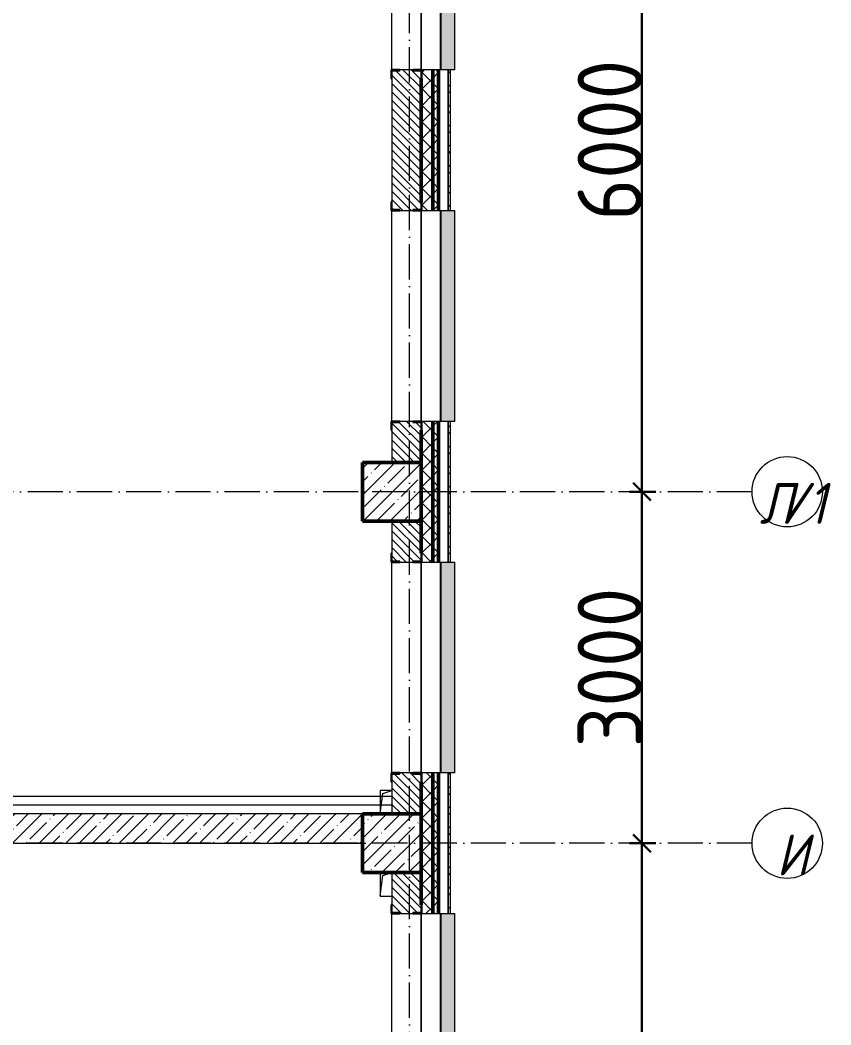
# Model space of a CAD drawing. Header units: millimetres. Extents: x 35697 to 388678, y -91946 to 171347.
# Drawn here: x 381599 to 388518, y -72082 to -63507 of the extents above; entities that cross this region are included whole.
import ezdxf

# ---------------------------------------------------------------- set-up
doc = ezdxf.new("R2010")
doc.units = ezdxf.units.MM
doc.linetypes.add('50_200_ШТРИХ_1Т_ш5_п1_п1_', pattern=[700, 500, -100, 0, -100])
for name, color, linetype, lineweight in [('A-____-____-DIMS', 7, 'Continuous', 9), ('A-DETL-____-OTLN-4', 7, 'Continuous', 18), ('A-GENM-____-MCUT', 7, 'Continuous', 25), ('A-GENM-____-OTLN', 7, 'Continuous', 9), ('A-GENM-____-OTLN-1', 7, 'Continuous', 25), ('A-GLAZ-____-OTLN', 7, 'Continuous', 9), ('A-WALL-____-MCUT-1', 7, 'Continuous', 9), ('A-WALL-____-MCUT-2', 7, 'Continuous', 50), ('A-WALL-____-MCUT-3', 7, 'Continuous', 9), ('A-WALL-____-OTLN', 7, 'Continuous', 9), ('A-WALL-____-PATT-1', 7, 'Continuous', 9), ('A-WALL-FNSH-MCUT-1', 7, 'Continuous', 9), ('S-COLS-____-MCUT', 7, 'Continuous', 50), ('S-COLS-____-OTLN', 7, 'Continuous', 9), ('S-GRID-____-IDEN', 7, 'Continuous', 9), ('S-GRID-____-OTLN-1', 7, '50_200_ШТРИХ_1Т_ш5_п1_п1_', 9), ('стяжа', 7, 'Continuous', 30)]:
    doc.layers.add(name, color=color, linetype=linetype, lineweight=lineweight)
doc.layers.add('A-GLAZ-____-OTLN-1', color=7, linetype='Continuous', lineweight=9, true_color=0xc0c0c0)
doc.styles.add('ISOCPEUR_I', font='isocpeui.ttf', dxfattribs={"width": 0.9, "height": 2.5})
doc.styles.add('ISOCPEUR_I_9', font='isocpeui.ttf', dxfattribs={"width": 0.9, "height": 250})
doc.styles.add('СПДС', font='isocpeur.ttf', dxfattribs={"width": 0.9})
doc.dimstyles.new('ISO-2_5_0_9К_БОЛЬШОЙ_ОСИ', dxfattribs={"dimscale": 304.8, "dimtxt": 248.995294, "dimasz": 0.492126, "dimexe": 0.393701, "dimexo": 0, "dimgap": 0, "dimtad": 1, "dimdec": 0, "dimzin": 0, "dimdsep": 46, "dimtxsty": 'ISOCPEUR_I_9', "dimblk1": 'OBLIQUE', "dimblk2": 'OBLIQUE', "dimsah": 1, "dimcen": 0.09, "dimdle": 0.393701, "dimazin": 0, "dimtfac": 1, "dimtdec": 4, "dimtix": 1, "dimtmove": 0, "dimatfit": 3, "dimfxl": 1, "dimtvp": 1, "dimtolj": 1, "dimtzin": 0, "dimarcsym": 2})
pattern_1 = [(45, (283770.71, -86863.46), (-70.71068, 70.71068), []), (135, (283770.71, -86863.46), (-70.71068, -70.71068), [])]
pattern_2 = [(135, (283770.707, -86863.456), (-35.35534, -35.35534), [])]

# ---------------------------------------------------------------- blocks, each defined once
blk = doc.blocks.new('BSC_Колонна _Прямоугольная - 500х500-V29-АР1_План отверстий 3 этажа в осях 1-64_А-ГГ')
at = {"layer": 'S-COLS-____-OTLN'}
h = blk.add_hatch(dxfattribs=at)
h.set_pattern_fill('FP_66', color=256, style=0, pattern_type=2)
h.set_pattern_definition([(45, (-101000, -16331.04), (-114.04925, 114.04925), []), (45, (-100885.95, -16331.04), (-114.04925, 114.04925), [201.613, -40.323, 3.353, -36.97])])
h.paths.add_polyline_path([(-250, -250), (250, -250), (250, 250), (-250, 250), (-250, -116.4)], flags=0)
at = {"layer": 'S-COLS-____-MCUT'}
for p, q in [((250, 250), (-250, 250)), ((-250, 250), (-250, -250)), ((250, -250), (250, 250)), ((-250, -250), (250, -250))]:
    blk.add_line(p, q, dxfattribs=at)
blk = doc.blocks.new('BSC_Колонна _Прямоугольная - 500х500-V37-АР1_План отверстий 3 этажа в осях 1-64_А-ГГ')
at = {"layer": 'S-COLS-____-OTLN'}
h = blk.add_hatch(dxfattribs=at)
h.set_pattern_fill('FP_74', color=256, style=0, pattern_type=2)
h.set_pattern_definition([(45, (-101000, -19331.04), (-114.04925, 114.04925), []), (45, (-100885.95, -19331.04), (-114.04925, 114.04925), [201.613, -40.323, 3.353, -36.97])])
h.paths.add_polyline_path([(-250, -250), (250, -250), (250, 250), (-250, 250)], flags=0)
at = {"layer": 'S-COLS-____-MCUT'}
for p, q in [((250, 250), (-250, 250)), ((-250, 250), (-250, -250)), ((250, -250), (250, 250)), ((-250, -250), (250, -250))]:
    blk.add_line(p, q, dxfattribs=at)
blk = doc.blocks.new('Фахверк_СКБ_Уголок - 250_2700-27497298-АР1_План отверстий 3 этажа в осях 1-64_А-ГГ')
at = {"layer": 'A-GENM-____-MCUT'}
for p, q in [((200, 181), (125, 181)), ((125, 181), (125, 106)), ((131, 106), (131, 175)), ((131, 175), (200, 175)), ((200, 175), (200, 181)), ((125, 106), (131, 106)), ((131, -6), (125, -6)), ((125, -6), (125, -81)), ((125, -81), (200, -81)), ((131, -75), (131, -6)), ((200, -75), (131, -75)), ((200, -81), (200, -75))]:
    blk.add_line(p, q, dxfattribs=at)
blk = doc.blocks.new('AR_Отверстие прямоугольное _в плите_ - AR_Отверстие прямоугольное _в плите_-V178-АР1_План отверстий 3 этажа в осях 1-64_А-ГГ')
at = {"layer": 'A-GENM-____-OTLN'}
for p, q in [((-50, 100), (-50, -100)), ((-25, 75), (50, 100)), ((-50, -100), (-25, 75)), ((-50, -100), (50, -100))]:
    blk.add_line(p, q, dxfattribs=at)
blk = doc.blocks.new('AR_Отверстие прямоугольное _в плите_ - AR_Отверстие прямоугольное _в плите_-V179-АР1_План отверстий 3 этажа в осях 1-64_А-ГГ')
at = {"layer": 'A-GENM-____-OTLN'}
for p, q in [((50, 100), (-50, 100)), ((-50, 100), (-50, -100)), ((-25, 75), (50, 100)), ((-50, -100), (-25, 75))]:
    blk.add_line(p, q, dxfattribs=at)
blk = doc.blocks.new('Отлив_СКБ - Отлив витража_120_НВФ-31885688-АР1_План отверстий 3 этажа в осях 1-64_А-ГГ')
at = {"layer": 'A-GLAZ-____-OTLN-1'}
for points in [[(4275.3, -2), (4800, -2), (4800, 0), (0, 0), (0, -2), (740.4, -2)], [(4275.3, -120), (4800, -120), (4800, -2), (0, -2), (0, -120), (740.4, -120)]]:
    blk.add_hatch(color=256, dxfattribs=at).paths.add_polyline_path(points, flags=0)
at = {"layer": 'A-GLAZ-____-OTLN'}
for p, q in [((0, 0), (4800, 0)), ((4800, -2), (0, -2)), ((0, -120), (0, -83)), ((4800, -83), (4800, -120)), ((0, -120), (4800, -120))]:
    blk.add_line(p, q, dxfattribs=at)
blk = doc.blocks.new('Отлив_СКБ - Отлив витража_120_НВФ-31885687-АР1_План отверстий 3 этажа в осях 1-64_А-ГГ')
at = {"layer": 'A-GLAZ-____-OTLN-1'}
for points in [[(0, 0), (0, -2), (1800, -2), (1800, 0), (534.2, 0)], [(0, -2), (0, -120), (1800, -120), (1800, -2), (534.2, -2)]]:
    blk.add_hatch(color=256, dxfattribs=at).paths.add_polyline_path(points, flags=0)
at = {"layer": 'A-GLAZ-____-OTLN'}
for p, q in [((0, 0), (1800, 0)), ((1800, -2), (0, -2)), ((0, -120), (0, -83)), ((1800, -83), (1800, -120)), ((0, -120), (1800, -120))]:
    blk.add_line(p, q, dxfattribs=at)
blk = doc.blocks.new('Ось сетки - Круг_Ø6_00__ISO-2_5_0_9K_-25732049-АР1_План отверстий 3 этажа в осях 1-64_А-ГГ')
at = {"layer": 'S-GRID-____-IDEN'}
blk.add_circle((0, 0), 3, dxfattribs=at)
blk = doc.blocks.new('_Oblique')
at = {"color": 0, "linetype": 'ByBlock', "lineweight": -2}
blk.add_line((-0.5, -0.5), (0.5, 0.5), dxfattribs=at)
blk = doc.blocks.new('*D2095')
at = {"layer": 'A-____-____-DIMS', "color": 0, "lineweight": -2, "transparency": 16777216}
for p, q in [((386904.9, -76652.4), (386904.9, -70412.4)), ((386798.9, -70532.4), (387024.9, -70532.4)), ((386798.9, -76532.4), (387024.9, -76532.4))]:
    blk.add_line(p, q, dxfattribs=at)
at = {"layer": 'Defpoints', "color": 0, "transparency": 16777216}
for p in [(386798.9, -70532.4), (386904.9, -70532.4), (386798.9, -76532.4)]:
    blk.add_point(p, dxfattribs=at)
at = {"layer": 'A-____-____-DIMS', "color": 0, "lineweight": -2, "transparency": 16777216, "xscale": 150, "yscale": 150, "zscale": 150}
for p, rotation in [((386904.9, -70532.4), 90), ((386904.9, -76532.4), 270)]:
    blk.add_blockref('_Oblique', p, dxfattribs=dict(at, rotation=rotation))
at = {"layer": 'A-____-____-DIMS', "color": 0, "transparency": 16777216, "insert": (386630.6, -73532.4), "char_height": 548.64, "attachment_point": 5, "rotation": 90, "style": 'СПДС'}
blk.add_mtext('\\A1;6000', dxfattribs=at)
blk = doc.blocks.new('*D2096')
at = {"layer": 'A-____-____-DIMS', "color": 0, "lineweight": -2, "transparency": 16777216}
for p, q in [((386904.9, -70652.4), (386904.9, -67412.4)), ((386798.9, -67532.4), (387024.9, -67532.4)), ((386798.9, -70532.4), (387024.9, -70532.4))]:
    blk.add_line(p, q, dxfattribs=at)
at = {"layer": 'Defpoints', "color": 0, "transparency": 16777216}
for p in [(386798.9, -67532.4), (386904.9, -67532.4), (386798.9, -70532.4)]:
    blk.add_point(p, dxfattribs=at)
at = {"layer": 'A-____-____-DIMS', "color": 0, "lineweight": -2, "transparency": 16777216, "xscale": 150, "yscale": 150, "zscale": 150}
for p, rotation in [((386904.9, -67532.4), 90), ((386904.9, -70532.4), 270)]:
    blk.add_blockref('_Oblique', p, dxfattribs=dict(at, rotation=rotation))
at = {"layer": 'A-____-____-DIMS', "color": 0, "transparency": 16777216, "insert": (386630.6, -69032.4), "char_height": 548.64, "attachment_point": 5, "rotation": 90, "style": 'СПДС'}
blk.add_mtext('\\A1;3000', dxfattribs=at)
blk = doc.blocks.new('*D2097')
at = {"layer": 'A-____-____-DIMS', "color": 0, "lineweight": -2, "transparency": 16777216}
for p, q in [((386904.9, -67652.4), (386904.9, -61412.4)), ((386798.9, -61532.4), (387024.9, -61532.4)), ((386798.9, -67532.4), (387024.9, -67532.4))]:
    blk.add_line(p, q, dxfattribs=at)
at = {"layer": 'Defpoints', "color": 0, "transparency": 16777216}
for p in [(386798.9, -61532.4), (386904.9, -61532.4), (386798.9, -67532.4)]:
    blk.add_point(p, dxfattribs=at)
at = {"layer": 'A-____-____-DIMS', "color": 0, "lineweight": -2, "transparency": 16777216, "xscale": 150, "yscale": 150, "zscale": 150}
for p, rotation in [((386904.9, -61532.4), 90), ((386904.9, -67532.4), 270)]:
    blk.add_blockref('_Oblique', p, dxfattribs=dict(at, rotation=rotation))
at = {"layer": 'A-____-____-DIMS', "color": 0, "transparency": 16777216, "insert": (386630.6, -64532.4), "char_height": 548.64, "attachment_point": 5, "rotation": 90, "style": 'СПДС'}
blk.add_mtext('\\A1;6000', dxfattribs=at)
blk = doc.blocks.new('3эт')
at = {"layer": 'S-GRID-____-OTLN-1', "color": 251, "ltscale": 0.6, "true_color": 0x636466}
for p, q in [((384920.7, -91346.1), (384920.7, -36982.5)), ((387845.1, -67532.4), (376792, -67532.4)), ((387845.1, -70532.4), (351097.5, -70532.4))]:
    blk.add_line(p, q, dxfattribs=at)
at = {"layer": 'S-GRID-____-IDEN', "char_height": 350, "attachment_point": 1, "style": 'ISOCPEUR_I'}
for s, insert, width in [('\\fISOCPEUR|b0|i1|c204|p34|;\\W.9;Л', (387909.6, -67456.3), 223.671), ('/1', (388094.2, -67456.3), 346.329), ('\\fISOCPEUR|b0|i1|c204|p34|;\\W.9;И', (388052.3, -70456.3), 223.671)]:
    blk.add_mtext(s, dxfattribs=dict(at, insert=insert, width=width))
at = {"layer": 'A-____-____-DIMS'}
for base, p1, p2, override, picture, middle in [((386904.9, -61532.4), (386798.9, -67532.4), (386798.9, -61532.4), {"dimtxt": 1.8, "dimpost": '<>', "dimtxsty": 'СПДС', "dimfxl": 6000}, '*D2097', (386630.6, -64532.4)), ((386904.9, -67532.4), (386798.9, -70532.4), (386798.9, -67532.4), {"dimtxt": 1.8, "dimpost": '<>', "dimtxsty": 'СПДС', "dimfxl": 3000}, '*D2096', (386630.6, -69032.4)), ((386904.9, -70532.4), (386798.9, -76532.4), (386798.9, -70532.4), {"dimtxt": 1.8, "dimpost": '<>', "dimtxsty": 'СПДС', "dimfxl": 6000}, '*D2095', (386630.6, -73532.4))]:
    dim = blk.add_linear_dim(base=base, p1=p1, p2=p2, angle=90, dimstyle='ISO-2_5_0_9К_БОЛЬШОЙ_ОСИ', override=override, dxfattribs=at)
    dim.commit()
    dim.dimension.update_dxf_attribs({"geometry": picture, "text_midpoint": middle})

msp = doc.modelspace()

# ---------------------------------------------------------------- hatches: boundary and pattern name
at = {"layer": 'A-WALL-____-PATT-1'}
h = msp.add_hatch(dxfattribs=at)
h.set_pattern_fill('FP_1', color=256, style=0, pattern_type=2)
h.set_pattern_definition(pattern_1)
h.paths.add_polyline_path([(385120.7, -88882.4), (385120.7, -87932.4), (385026.7, -87932.4), (385026.7, -88007.4), (385020.7, -88007.4), (385020.7, -88882.4)], flags=0)
h.paths.add_polyline_path([(385026.7, -86132.4), (385120.7, -86132.4), (385120.7, -84932.4), (385026.7, -84932.4), (385026.7, -85007.4), (385020.7, -85007.4), (385020.7, -86057.4), (385026.7, -86057.4), (385026.7, -86129.4)], flags=0)
h.paths.add_polyline_path([(385120.7, -83132.4), (385120.7, -81932.4), (385026.7, -81932.4), (385026.7, -82007.4), (385020.7, -82007.4), (385020.7, -83057.4), (385026.7, -83057.4), (385026.7, -83132.4)], flags=0)
h.paths.add_polyline_path([(385120.7, -80132.4), (385120.7, -78932.4), (385026.7, -78932.4), (385026.7, -79007.4), (385020.7, -79007.4), (385020.7, -80057.4), (385026.7, -80057.4), (385026.7, -80132.4)], flags=0)
h.paths.add_polyline_path([(385026.7, -77132.4), (385120.7, -77132.4), (385120.7, -75932.4), (385026.7, -75932.4), (385026.7, -76007.4), (385020.7, -76007.4), (385020.7, -77057.4), (385026.7, -77057.4), (385026.7, -77126.4)], flags=0)
h.paths.add_polyline_path([(385026.7, -71132.4), (385120.7, -71132.4), (385120.7, -69932.4), (385026.7, -69932.4), (385026.7, -70007.4), (385020.7, -70007.4), (385020.7, -71057.4), (385026.7, -71057.4), (385026.7, -71126.4)], flags=0)
h.paths.add_polyline_path([(385026.7, -68132.4), (385120.7, -68132.4), (385120.7, -66932.4), (385026.7, -66932.4), (385026.7, -67007.4), (385020.7, -67007.4), (385020.7, -68057.4), (385026.7, -68057.4), (385026.7, -68126.4)], flags=0)
h.paths.add_polyline_path([(385120.7, -65132.4), (385120.7, -63932.4), (385026.7, -63932.4), (385026.7, -64007.4), (385020.7, -64007.4), (385020.7, -65057.4), (385026.7, -65057.4), (385026.7, -65132.4)], flags=0)
h.paths.add_polyline_path([(385026.7, -62132.4), (385120.7, -62132.4), (385120.7, -60932.4), (385026.7, -60932.4), (385026.7, -61007.4), (385020.7, -61007.4), (385020.7, -62057.4), (385026.7, -62057.4), (385026.7, -62126.4)], flags=0)
h.paths.add_polyline_path([(385120.7, -59132.4), (385120.7, -57932.4), (385026.7, -57932.4), (385026.7, -58007.4), (385020.7, -58007.4), (385020.7, -59057.4), (385026.7, -59057.4), (385026.7, -59132.4)], flags=0)
h.paths.add_polyline_path([(385120.7, -53132.4), (385120.7, -51932.4), (385026.7, -51932.4), (385026.7, -52007.4), (385020.7, -52007.4), (385020.7, -53057.4), (385026.7, -53057.4), (385026.7, -53132.4)], flags=0)
h.paths.add_polyline_path([(385026.7, -50132.4), (385120.7, -50132.4), (385120.7, -48932.4), (385026.7, -48932.4), (385026.7, -49007.4), (385020.7, -49007.4), (385020.7, -50057.4), (385026.7, -50057.4), (385026.7, -50126.4)], flags=0)
h.paths.add_polyline_path([(385120.7, -47132.4), (385120.7, -45932.4), (385026.7, -45932.4), (385026.7, -46007.4), (385020.7, -46007.4), (385020.7, -47057.4), (385026.7, -47057.4), (385026.7, -47132.4)], flags=0)
h.paths.add_polyline_path([(385120.7, -41132.4), (385120.7, -40067.4), (385020.7, -40067.4), (385020.7, -41057.4), (385026.7, -41057.4), (385026.7, -41132.4)], flags=0)
h = msp.add_hatch(dxfattribs=at)
h.set_pattern_fill('FP_1', color=256, style=0, pattern_type=2)
h.set_pattern_definition(pattern_1)
h.paths.add_polyline_path([(385120.7, -88932.4), (385170.7, -88932.4), (385170.7, -87932.4), (385120.7, -87932.4), (385120.7, -88882.4)], flags=0)
h.paths.add_polyline_path([(385120.7, -86132.4), (385170.7, -86132.4), (385170.7, -84932.4), (385120.7, -84932.4), (385120.7, -86129.4)], flags=0)
h.paths.add_polyline_path([(385170.7, -83132.4), (385170.7, -81932.4), (385120.7, -81932.4), (385120.7, -83132.4)], flags=0)
h.paths.add_polyline_path([(385170.7, -80132.4), (385170.7, -78932.4), (385120.7, -78932.4), (385120.7, -80132.4)], flags=0)
h.paths.add_polyline_path([(385120.7, -77132.4), (385170.7, -77132.4), (385170.7, -75932.4), (385120.7, -75932.4), (385120.7, -76669.1)], flags=0)
h.paths.add_polyline_path([(385120.7, -71132.4), (385170.7, -71132.4), (385170.7, -69932.4), (385120.7, -69932.4), (385120.7, -70648.9)], flags=0)
h.paths.add_polyline_path([(385170.7, -68132.4), (385170.7, -66932.4), (385120.7, -66932.4), (385120.7, -68132.4)], flags=0)
h.paths.add_polyline_path([(385170.7, -65132.4), (385170.7, -63932.4), (385120.7, -63932.4), (385120.7, -65132.4)], flags=0)
h.paths.add_polyline_path([(385120.7, -62132.4), (385170.7, -62132.4), (385170.7, -60932.4), (385120.7, -60932.4), (385120.7, -62048.6)], flags=0)
h.paths.add_polyline_path([(385120.7, -59132.4), (385170.7, -59132.4), (385170.7, -57932.4), (385120.7, -57932.4), (385120.7, -58608.4)], flags=0)
h.paths.add_polyline_path([(385120.7, -53132.4), (385170.7, -53132.4), (385170.7, -51932.4), (385120.7, -51932.4), (385120.7, -52588.2)], flags=0)
h.paths.add_polyline_path([(385170.7, -50132.4), (385170.7, -48932.4), (385120.7, -48932.4), (385120.7, -50132.4)], flags=0)
h.paths.add_polyline_path([(385120.7, -47132.4), (385170.7, -47132.4), (385170.7, -45932.4), (385120.7, -45932.4), (385120.7, -46568)], flags=0)
h.paths.add_polyline_path([(385120.7, -41132.4), (385170.7, -41132.4), (385170.7, -40067.4), (385120.7, -40067.4), (385120.7, -40547.8)], flags=0)
h = msp.add_hatch(dxfattribs=at)
h.set_pattern_fill('FP_3', color=256, style=0, pattern_type=2)
h.set_pattern_definition([(45, (283770.71, -86863.46), (-85.53659, 85.53659), []), (45, (283827.73, -86863.46), (-85.53659, 85.53659), [])])
h.paths.add_polyline_path([(385250.7, -89032.4), (385270.7, -89032.4), (385270.7, -87932.4), (385250.7, -87932.4), (385250.7, -89012.4)], flags=0)
h.paths.add_polyline_path([(385270.7, -86132.4), (385270.7, -84932.4), (385250.7, -84932.4), (385250.7, -86132.4)], flags=0)
h.paths.add_polyline_path([(385250.7, -83132.4), (385270.7, -83132.4), (385270.7, -81932.4), (385250.7, -81932.4), (385250.7, -82689.3)], flags=0)
h.paths.add_polyline_path([(385250.7, -80132.4), (385270.7, -80132.4), (385270.7, -78932.4), (385250.7, -78932.4), (385250.7, -80109.2)], flags=0)
h.paths.add_polyline_path([(385270.7, -77132.4), (385270.7, -75932.4), (385250.7, -75932.4), (385250.7, -77132.4)], flags=0)
h.paths.add_polyline_path([(385270.7, -71132.4), (385270.7, -69932.4), (385250.7, -69932.4), (385250.7, -71132.4)], flags=0)
h.paths.add_polyline_path([(385270.7, -68132.4), (385270.7, -66932.4), (385250.7, -66932.4), (385250.7, -68132.4)], flags=0)
h.paths.add_polyline_path([(385270.7, -65132.4), (385270.7, -63932.4), (385250.7, -63932.4), (385250.7, -65132.4)], flags=0)
h.paths.add_polyline_path([(385250.7, -62132.4), (385270.7, -62132.4), (385270.7, -60932.4), (385250.7, -60932.4), (385250.7, -62048.6)], flags=0)
h.paths.add_polyline_path([(385270.7, -59132.4), (385270.7, -57932.4), (385250.7, -57932.4), (385250.7, -59132.4)], flags=0)
h.paths.add_polyline_path([(385270.7, -53132.4), (385270.7, -51932.4), (385250.7, -51932.4), (385250.7, -53132.4)], flags=0)
h.paths.add_polyline_path([(385250.7, -50132.4), (385270.7, -50132.4), (385270.7, -48932.4), (385250.7, -48932.4), (385250.7, -50008.1)], flags=0)
h.paths.add_polyline_path([(385270.7, -47132.4), (385270.7, -45932.4), (385250.7, -45932.4), (385250.7, -47132.4)], flags=0)
h.paths.add_polyline_path([(385270.7, -41132.4), (385270.7, -40067.4), (385250.7, -40067.4), (385250.7, -41132.4)], flags=0)
h = msp.add_hatch(dxfattribs=at)
h.set_pattern_fill('FP_6', color=256, style=0, pattern_type=2)
h.set_pattern_definition(pattern_2)
h.paths.add_polyline_path([(385020.7, -67282.4), (385020.7, -66938.4), (384951.7, -66938.4), (384951.7, -66932.4), (384839.7, -66932.4), (384839.7, -66938.4), (384770.7, -66938.4), (384770.7, -67282.4)], flags=0)
h.paths.add_polyline_path([(384951.7, -65132.4), (384951.7, -65126.4), (385020.7, -65126.4), (385020.7, -63938.4), (384951.7, -63938.4), (384951.7, -63932.4), (384839.7, -63932.4), (384839.7, -63938.4), (384770.7, -63938.4), (384770.7, -65126.4), (384839.7, -65126.4), (384839.7, -65132.4)], flags=0)
h.paths.add_polyline_path([(384839.7, -62132.4), (384951.7, -62132.4), (384951.7, -62126.4), (385020.7, -62126.4), (385020.7, -61782.4), (384770.7, -61782.4), (384770.7, -62126.4), (384839.7, -62126.4)], flags=0)
h = msp.add_hatch(dxfattribs=at)
h.set_pattern_fill('FP_6', color=256, style=0, pattern_type=2)
h.set_pattern_definition(pattern_2)
h.paths.add_polyline_path([(384951.7, -70282.4), (385020.7, -70282.4), (385020.7, -69938.4), (384951.7, -69938.4), (384951.7, -69932.4), (384839.7, -69932.4), (384839.7, -69938.4), (384770.7, -69938.4), (384770.7, -70282.4)], flags=0)
h.paths.add_polyline_path([(384951.7, -68132.4), (384951.7, -68126.4), (385020.7, -68126.4), (385020.7, -67782.4), (384770.7, -67782.4), (384770.7, -68126.4), (384839.7, -68126.4), (384839.7, -68132.4)], flags=0)
h = msp.add_hatch(dxfattribs=at)
h.set_pattern_fill('FP_38', color=256, style=0, pattern_type=2)
h.set_pattern_definition([(45, (283770.7, -86863.46), (-114.04925, 114.04925), []), (45, (283884.76, -86863.46), (-114.04925, 114.04925), [201.612, -40.322, 3.353, -36.97])])
h.paths.add_polyline_path([(384520.7, -70532.4), (384520.7, -70282.4), (377520.7, -70282.4), (377520.7, -70532.4), (384502.5, -70532.4)], flags=0)
h = msp.add_hatch(dxfattribs=at)
h.set_pattern_fill('FP_6', color=256, style=0, pattern_type=2)
h.set_pattern_definition(pattern_2)
h.paths.add_polyline_path([(385020.7, -76282.4), (385020.7, -75938.4), (384951.7, -75938.4), (384951.7, -75932.4), (384839.7, -75932.4), (384839.7, -75938.4), (384770.7, -75938.4), (384770.7, -76282.4), (384951.7, -76282.4)], flags=0)
h.paths.add_polyline_path([(384951.7, -71132.4), (384951.7, -71126.4), (385020.7, -71126.4), (385020.7, -70782.4), (384770.7, -70782.4), (384770.7, -71126.4), (384839.7, -71126.4), (384839.7, -71132.4)], flags=0)

# ---------------------------------------------------------------- linework, layer by layer
at = {"layer": 'A-DETL-____-OTLN-4'}
for p, q in [((384770.7, -70132.4), (377220.7, -70132.4)), ((384770.7, -70207.4), (377220.7, -70207.4))]:
    msp.add_line(p, q, dxfattribs=at)
at = {"layer": 'A-WALL-____-MCUT-1'}
for p, q in [((384520.7, -70282.4), (377520.7, -70282.4)), ((377520.7, -70532.4), (384520.7, -70532.4))]:
    msp.add_line(p, q, dxfattribs=at)
at = {"layer": 'A-WALL-____-MCUT-2'}
for p, q in [((385120.7, -65132.4), (385120.7, -63932.4)), ((385170.7, -65132.4), (385170.7, -63932.4)), ((385020.7, -64007.4), (385020.7, -65057.4)), ((385020.7, -65057.4), (385020.7, -64007.4)), ((385120.7, -68132.4), (385120.7, -66932.4)), ((385170.7, -68132.4), (385170.7, -66932.4)), ((385020.7, -67007.4), (385020.7, -67282.4)), ((385020.7, -67282.4), (385020.7, -67007.4)), ((385020.7, -67782.4), (385020.7, -68057.4)), ((385020.7, -68057.4), (385020.7, -67782.4)), ((385120.7, -71132.4), (385120.7, -69932.4)), ((385170.7, -71132.4), (385170.7, -69932.4)), ((385020.7, -70007.4), (385020.7, -70282.4)), ((385020.7, -70782.4), (385020.7, -71057.4))]:
    msp.add_line(p, q, dxfattribs=at)
at = {"layer": 'A-WALL-____-MCUT-3'}
for p, q in [((384951.7, -63932.4), (384839.7, -63932.4)), ((385250.7, -63932.4), (385026.7, -63932.4)), ((385250.7, -65132.4), (385250.7, -63932.4)), ((384770.7, -64007.4), (384770.7, -65057.4)), ((384839.7, -65132.4), (384951.7, -65132.4)), ((385026.7, -65132.4), (385250.7, -65132.4)), ((384951.7, -66932.4), (384839.7, -66932.4)), ((385250.7, -66932.4), (385026.7, -66932.4)), ((385250.7, -68132.4), (385250.7, -66932.4)), ((384770.7, -67007.4), (384770.7, -67282.4)), ((384770.7, -67782.4), (384770.7, -68057.4)), ((384839.7, -68132.4), (384951.7, -68132.4)), ((385026.7, -68132.4), (385250.7, -68132.4)), ((384951.7, -69932.4), (384839.7, -69932.4)), ((385250.7, -69932.4), (385026.7, -69932.4)), ((385250.7, -71132.4), (385250.7, -69932.4)), ((384770.7, -70007.4), (384770.7, -70282.4)), ((384770.7, -70782.4), (384770.7, -71057.4)), ((384839.7, -71132.4), (384951.7, -71132.4)), ((385026.7, -71132.4), (385250.7, -71132.4))]:
    msp.add_line(p, q, dxfattribs=at)
at = {"layer": 'A-WALL-____-OTLN'}
for p, q in [((384770.7, -63932.4), (384770.7, -62132.4)), ((385020.7, -63932.4), (385020.7, -62132.4)), ((385020.7, -62132.4), (385020.7, -63932.4)), ((384770.7, -66932.4), (384770.7, -65132.4)), ((385020.7, -66932.4), (385020.7, -65132.4)), ((385020.7, -65132.4), (385020.7, -66932.4)), ((384770.7, -69932.4), (384770.7, -68132.4)), ((385020.7, -69932.4), (385020.7, -68132.4)), ((385020.7, -68132.4), (385020.7, -69932.4)), ((384770.7, -75932.4), (384770.7, -71132.4)), ((385020.7, -75932.4), (385020.7, -71132.4)), ((385020.7, -71132.4), (385020.7, -75932.4))]:
    msp.add_line(p, q, dxfattribs=at)
at = {"layer": 'A-WALL-FNSH-MCUT-1'}
for p, q in [((385270.7, -63932.4), (385250.7, -63932.4)), ((385250.7, -63932.4), (385250.7, -65132.4)), ((385270.7, -65132.4), (385270.7, -63932.4)), ((385250.7, -65132.4), (385270.7, -65132.4)), ((385270.7, -66932.4), (385250.7, -66932.4)), ((385250.7, -66932.4), (385250.7, -68132.4)), ((385270.7, -68132.4), (385270.7, -66932.4)), ((385250.7, -68132.4), (385270.7, -68132.4)), ((385270.7, -69932.4), (385250.7, -69932.4)), ((385250.7, -69932.4), (385250.7, -71132.4)), ((385270.7, -71132.4), (385270.7, -69932.4)), ((385250.7, -71132.4), (385270.7, -71132.4))]:
    msp.add_line(p, q, dxfattribs=at)

# ---------------------------------------------------------------- block references
at = {"layer": 'A-GENM-____-OTLN'}
for name, p in [('AR_Отверстие прямоугольное _в плите_ - AR_Отверстие прямоугольное _в плите_-V179-АР1_План отверстий 3 этажа в осях 1-64_А-ГГ', (384720.7, -70182.4)), ('AR_Отверстие прямоугольное _в плите_ - AR_Отверстие прямоугольное _в плите_-V178-АР1_План отверстий 3 этажа в осях 1-64_А-ГГ', (384720.7, -70882.4))]:
    msp.add_blockref(name, p, dxfattribs=at)
at = {"layer": 'A-GENM-____-OTLN-1'}
for p, rotation in [((384845.7, -63807.4), 269.9999999999999), ((384945.7, -65257.4), 89.99999999999993), ((384845.7, -66807.4), 269.9999999999999), ((384945.7, -68257.4), 89.9999999999999), ((384845.7, -69807.4), 269.9999999999999), ((384945.7, -71257.4), 89.9999999999999)]:
    msp.add_blockref('Фахверк_СКБ_Уголок - 250_2700-27497298-АР1_План отверстий 3 этажа в осях 1-64_А-ГГ', p, dxfattribs=dict(at, rotation=rotation))
at = {"layer": 'A-GLAZ-____-OTLN', "rotation": 90}
for name, p in [('Отлив_СКБ - Отлив витража_120_НВФ-31885687-АР1_План отверстий 3 этажа в осях 1-64_А-ГГ', (385187.7, -63932.4)), ('Отлив_СКБ - Отлив витража_120_НВФ-31885687-АР1_План отверстий 3 этажа в осях 1-64_А-ГГ', (385187.7, -66932.4)), ('Отлив_СКБ - Отлив витража_120_НВФ-31885687-АР1_План отверстий 3 этажа в осях 1-64_А-ГГ', (385187.7, -69932.4)), ('Отлив_СКБ - Отлив витража_120_НВФ-31885688-АР1_План отверстий 3 этажа в осях 1-64_А-ГГ', (385187.7, -75932.4))]:
    msp.add_blockref(name, p, dxfattribs=at)
at = {"layer": 'S-COLS-____-OTLN'}
for name, p in [('BSC_Колонна _Прямоугольная - 500х500-V37-АР1_План отверстий 3 этажа в осях 1-64_А-ГГ', (384770.7, -67532.4)), ('BSC_Колонна _Прямоугольная - 500х500-V29-АР1_План отверстий 3 этажа в осях 1-64_А-ГГ', (384770.7, -70532.4))]:
    msp.add_blockref(name, p, dxfattribs=at)
at = {"layer": 'S-GRID-____-IDEN', "xscale": 99.99999999999993, "yscale": 99.99999999999993, "zscale": 99.99999999999993, "rotation": 89.99999999999982}
for p in [(388145.1, -67532.4), (388145.1, -70532.4)]:
    msp.add_blockref('Ось сетки - Круг_Ø6_00__ISO-2_5_0_9K_-25732049-АР1_План отверстий 3 этажа в осях 1-64_А-ГГ', p, dxfattribs=at)
at = {"layer": 'стяжа'}
msp.add_blockref('3эт', (0, 0), dxfattribs=at)

doc.saveas('drawing.dxf')
